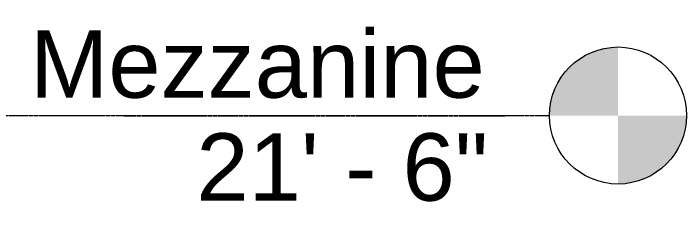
# Model space of a CAD drawing. Header units: inches. Extents: x -23227 to -2744, y -314 to 853.
# Drawn here: x -2980.3 to -2744.4, y 222.3 to 293.7 of the extents above; entities that cross this region are included whole.
import ezdxf

# ---------------------------------------------------------------- set-up
doc = ezdxf.new("R2010")
doc.units = ezdxf.units.IN
doc.header["$MEASUREMENT"] = 0
doc.linetypes.add('Grid Line 1_2_', pattern=[0.875, 0.5, -0.125, 0.125, -0.125])
doc.layers.add('A-FLOR-LEVL', color=51, linetype='Continuous', lineweight=9)
doc.styles.add('Arial', font='arial.ttf', dxfattribs={"height": 23.60479})

# ---------------------------------------------------------------- blocks, each defined once
blk = doc.blocks.new('Level - Level Head - Circle-15001-Section 22')
at = {"layer": 'A-FLOR-LEVL'}
h = blk.add_hatch(color=256, dxfattribs=at)
edge = h.paths.add_edge_path(flags=0)
edge.add_line((26581.32, 0), (26557.32, 0))
edge.add_arc((26581.32, 0), 24, 90, 180, ccw=False)
edge.add_line((26581.32, 24), (26581.32, 0))
h = blk.add_hatch(color=256, dxfattribs=at)
edge = h.paths.add_edge_path(flags=0)
edge.add_line((26581.32, -24), (26581.32, 0))
edge.add_line((26581.32, 0), (26605.32, 0))
edge.add_arc((26581.32, 0), 24, 270, 360, ccw=False)
blk.add_circle((26581.32, 0), 24, dxfattribs=at)

msp = doc.modelspace()

# ---------------------------------------------------------------- block references
at = {"layer": 'A-FLOR-LEVL'}
msp.add_blockref('Level - Level Head - Circle-15001-Section 22', (-29349.69848, 258), dxfattribs=at)

# ---------------------------------------------------------------- texts
at = {"layer": 'A-FLOR-LEVL', "insert": (-2815.07522, 287.83731), "char_height": 23.60479, "width": 189.792, "attachment_point": 3, "line_spacing_factor": 0.938532, "style": 'Arial', "bg_fill": 3, "box_fill_scale": 1.25, "bg_fill_color": 0, "bg_fill_transparency": 0}
msp.add_mtext('Mezzanine', dxfattribs=at)

# ---------------------------------------------------------------- next in the draw order: texts
at = {"layer": 'A-FLOR-LEVL', "insert": (-2813.89928, 251.77474), "char_height": 23.60479, "width": 121.824, "attachment_point": 3, "line_spacing_factor": 0.938532, "style": 'Arial', "bg_fill": 3, "box_fill_scale": 1.25, "bg_fill_color": 0, "bg_fill_transparency": 0}
msp.add_mtext('21\' - 6"', dxfattribs=at)

# ---------------------------------------------------------------- next in the draw order: linework, layer by layer
at = {"layer": 'A-FLOR-LEVL', "linetype": 'Grid Line 1_2_'}
msp.add_line((-7602.73945, 258), (-2792.37482, 258), dxfattribs=at)

doc.saveas('drawing.dxf')
